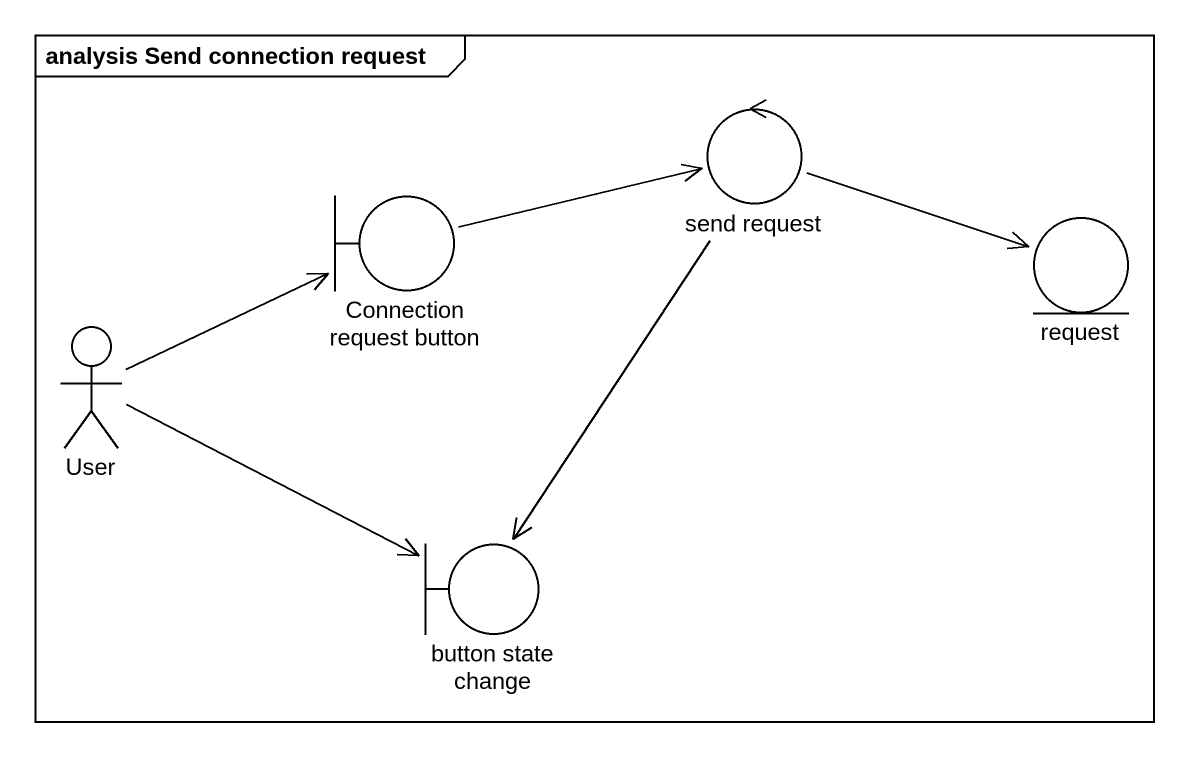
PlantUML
@startuml
mainframe analysis Send connection request
control "send request" as send_request
boundary "Connection request button" as Connection_request_button
entity request
actor User
boundary "button state change" as button_state_change
send_request -right-> request
send_request --> button_state_change
Connection_request_button -right-> send_request
User -right-> Connection_request_button
User -right-> button_state_change
@enduml
